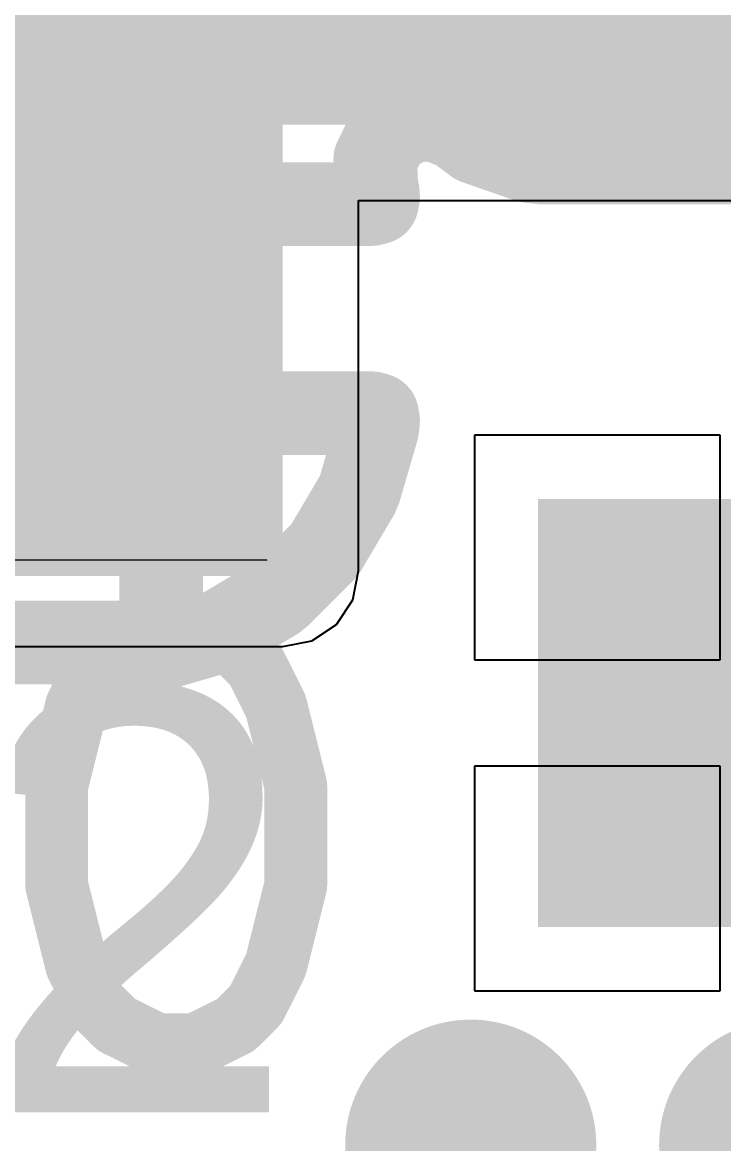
# Model space of a CAD drawing. Header units: inches. Extents: x 0 to 12.4, y -0.6 to 2.2.
# Drawn here: x 0.7955 to 0.8615, y 0.1091 to 0.2146 of the extents above; entities that cross this region are included whole.
import ezdxf

# ---------------------------------------------------------------- set-up
doc = ezdxf.new("R2010")
doc.units = ezdxf.units.IN
doc.header["$MEASUREMENT"] = 0
for name, color, linetype in [('Dimension', 6, 'Continuous'), ('Mechanical 4', 56, 'Continuous'), ('Top Layer', 1, 'Continuous'), ('Top Overlay', 2, 'Continuous'), ('Top Paste', 8, 'Continuous'), ('Top Solder', 216, 'Continuous')]:
    doc.layers.add(name, color=color, linetype=linetype)
doc.styles.add('Arial', font='', dxfattribs={"height": 0.2})
doc.styles.get('Arial').set_extended_font_data('Arial')

# ---------------------------------------------------------------- blocks, each defined once
blk = doc.blocks.new('R___0402_19')
at = {"layer": 'Top Layer'}
for points in [[(-0.0275, -0.0125), (-0.0275, 0.0125), (-0.0095, 0.0125), (-0.0095, -0.0125)], [(0.0095, -0.0125), (0.0095, 0.0125), (0.0275, 0.0125), (0.0275, -0.0125)]]:
    blk.add_hatch(color=1, dxfattribs=at).paths.add_polyline_path(points)
at = {"layer": 'Top Paste'}
for points in [[(-0.0275, -0.0125), (-0.0275, 0.0125), (-0.0095, 0.0125), (-0.0095, -0.0125)], [(0.0095, -0.0125), (0.0095, 0.0125), (0.0275, 0.0125), (0.0275, -0.0125)]]:
    blk.add_hatch(color=8, dxfattribs=at).paths.add_polyline_path(points)
at = {"layer": 'Top Solder'}
for points in [[(-0.02967, -0.01467), (-0.02967, 0.01467), (-0.00733, 0.01467), (-0.00733, -0.01467)], [(0.00733, -0.01467), (0.00733, 0.01467), (0.02967, 0.01467), (0.02967, -0.01467)]]:
    blk.add_hatch(color=216, dxfattribs=at).paths.add_polyline_path(points)
at = {"layer": 'Top Overlay'}
for points in [[(-0.031, -0.016, 0.005, 0.005, 0), (-0.031, 0.016, 0.005, 0.005, 0)], [(-0.031, 0.016, 0.005, 0.005, 0), (0.031, 0.016, 0.005, 0.005, 0)], [(0.031, -0.016, 0.005, 0.005, 0), (0.031, 0.016, 0.005, 0.005, 0)], [(-0.031, -0.016, 0.005, 0.005, 0), (0.031, -0.016, 0.005, 0.005, 0)], [(-0.032, -0.017, 0.000127, 0.000127, 0), (0.032, -0.017, 0.000127, 0.000127, 0)]]:
    blk.add_lwpolyline(points, format="xyseb", dxfattribs=at)
for points in [[(-0.03225, 0.016, 0.0025, 0.0025, 1), (-0.02975, 0.016, 0.0025, 0.0025, 1)], [(-0.03225, 0.016, 0.0025, 0.0025, 1), (-0.02975, 0.016, 0.0025, 0.0025, 1)], [(0.02975, 0.016, 0.0025, 0.0025, 1), (0.03225, 0.016, 0.0025, 0.0025, 1)], [(0.02975, 0.016, 0.0025, 0.0025, 1), (0.03225, 0.016, 0.0025, 0.0025, 1)], [(-0.03225, -0.016, 0.0025, 0.0025, 1), (-0.02975, -0.016, 0.0025, 0.0025, 1)], [(-0.03225, -0.016, 0.0025, 0.0025, 1), (-0.02975, -0.016, 0.0025, 0.0025, 1)], [(0.02975, -0.016, 0.0025, 0.0025, 1), (0.03225, -0.016, 0.0025, 0.0025, 1)], [(0.02975, -0.016, 0.0025, 0.0025, 1), (0.03225, -0.016, 0.0025, 0.0025, 1)], [(-0.03203, -0.017, 0.0000635, 0.0000635, 1), (-0.03197, -0.017, 0.0000635, 0.0000635, 1)], [(0.03197, -0.017, 0.0000635, 0.0000635, 1), (0.03203, -0.017, 0.0000635, 0.0000635, 1)]]:
    blk.add_lwpolyline(points, format="xyseb", close=True, dxfattribs=at)
blk = doc.blocks.new('R___0402_20')
at = {"layer": 'Top Layer'}
for points in [[(-0.0275, -0.0125), (-0.0275, 0.0125), (-0.0095, 0.0125), (-0.0095, -0.0125)], [(0.0095, -0.0125), (0.0095, 0.0125), (0.0275, 0.0125), (0.0275, -0.0125)]]:
    blk.add_hatch(color=1, dxfattribs=at).paths.add_polyline_path(points)
at = {"layer": 'Top Paste'}
for points in [[(-0.0275, -0.0125), (-0.0275, 0.0125), (-0.0095, 0.0125), (-0.0095, -0.0125)], [(0.0095, -0.0125), (0.0095, 0.0125), (0.0275, 0.0125), (0.0275, -0.0125)]]:
    blk.add_hatch(color=8, dxfattribs=at).paths.add_polyline_path(points)
at = {"layer": 'Top Solder'}
for points in [[(-0.02967, -0.01467), (-0.02967, 0.01467), (-0.00733, 0.01467), (-0.00733, -0.01467)], [(0.00733, -0.01467), (0.00733, 0.01467), (0.02967, 0.01467), (0.02967, -0.01467)]]:
    blk.add_hatch(color=216, dxfattribs=at).paths.add_polyline_path(points)
at = {"layer": 'Top Overlay'}
for points in [[(-0.031, 0.016, 0.005, 0.005, 0), (-0.031, -0.016, 0.005, 0.005, 0)], [(0.031, 0.016, 0.005, 0.005, 0), (-0.031, 0.016, 0.005, 0.005, 0)], [(0.031, 0.016, 0.005, 0.005, 0), (0.031, -0.016, 0.005, 0.005, 0)], [(0.031, -0.016, 0.005, 0.005, 0), (-0.031, -0.016, 0.005, 0.005, 0)], [(0.032, -0.017, 0.000127, 0.000127, 0), (-0.032, -0.017, 0.000127, 0.000127, 0)]]:
    blk.add_lwpolyline(points, format="xyseb", dxfattribs=at)
for points in [[(-0.03225, 0.016, 0.0025, 0.0025, 1), (-0.02975, 0.016, 0.0025, 0.0025, 1)], [(-0.03225, 0.016, 0.0025, 0.0025, 1), (-0.02975, 0.016, 0.0025, 0.0025, 1)], [(0.02975, 0.016, 0.0025, 0.0025, 1), (0.03225, 0.016, 0.0025, 0.0025, 1)], [(0.02975, 0.016, 0.0025, 0.0025, 1), (0.03225, 0.016, 0.0025, 0.0025, 1)], [(-0.03225, -0.016, 0.0025, 0.0025, 1), (-0.02975, -0.016, 0.0025, 0.0025, 1)], [(-0.03225, -0.016, 0.0025, 0.0025, 1), (-0.02975, -0.016, 0.0025, 0.0025, 1)], [(0.02975, -0.016, 0.0025, 0.0025, 1), (0.03225, -0.016, 0.0025, 0.0025, 1)], [(0.02975, -0.016, 0.0025, 0.0025, 1), (0.03225, -0.016, 0.0025, 0.0025, 1)], [(-0.03203, -0.017, 0.0000635, 0.0000635, 1), (-0.03197, -0.017, 0.0000635, 0.0000635, 1)], [(0.03197, -0.017, 0.0000635, 0.0000635, 1), (0.03203, -0.017, 0.0000635, 0.0000635, 1)]]:
    blk.add_lwpolyline(points, format="xyseb", close=True, dxfattribs=at)
blk = doc.blocks.new('SOT_23_3L__27')
at = {"layer": 'Top Layer'}
for points in [[(-0.05354, -0.02126), (-0.02126, -0.02126), (-0.02126, -0.05748), (-0.05354, -0.05748)], [(0.02126, -0.02126), (0.05354, -0.02126), (0.05354, -0.05748), (0.02126, -0.05748)]]:
    blk.add_hatch(color=1, dxfattribs=at).paths.add_polyline_path(points)
at = {"layer": 'Top Paste'}
for points in [[(-0.05354, -0.02126), (-0.02126, -0.02126), (-0.02126, -0.05748), (-0.05354, -0.05748)], [(0.02126, -0.02126), (0.05354, -0.02126), (0.05354, -0.05748), (0.02126, -0.05748)]]:
    blk.add_hatch(color=8, dxfattribs=at).paths.add_polyline_path(points)
at = {"layer": 'Top Solder'}
for points in [[(-0.05754, -0.01726), (-0.01726, -0.01726), (-0.01726, -0.06148), (-0.05754, -0.06148)], [(0.01726, -0.01726), (0.05754, -0.01726), (0.05754, -0.06148), (0.01726, -0.06148)]]:
    blk.add_hatch(color=216, dxfattribs=at).paths.add_polyline_path(points)

msp = doc.modelspace()

# ---------------------------------------------------------------- hatches: boundary and pattern name
at = {"layer": 'Dimension'}
h = msp.add_hatch(color=6, dxfattribs=at)
edge = h.paths.add_edge_path()
edge.add_arc((0.83769, 0.10893), 0.01181, 0, 360)
h = msp.add_hatch(color=6, dxfattribs=at)
edge = h.paths.add_edge_path()
edge.add_arc((0.86722, 0.10893), 0.01181, 0, 360)
at = {"layer": 'Top Layer'}
for points in [[(0.793, 0.163), (0.82, 0.163), (0.82, 0.241), (0.793, 0.241)], [(0.793, 0.205), (0.885, 0.205), (0.885, 0.241), (0.793, 0.241)]]:
    msp.add_hatch(color=1, dxfattribs=at).paths.add_polyline_path(points)

# ---------------------------------------------------------------- linework, layer by layer
at = {"layer": 'Dimension'}
for points in [[(0.82978, 0.2039, 0.00787, 0.00787, 0), (0.83176, 0.20528, 0.00787, 0.00787, 0)], [(0.83176, 0.20528, 0.00787, 0.00787, 0), (0.83415, 0.20554, 0.00787, 0.00787, 0)], [(0.83415, 0.20554, 0.00787, 0.00787, 0), (0.83638, 0.20464, 0.00787, 0.00787, 0)], [(0.83638, 0.20464, 0.00787, 0.00787, 0), (0.83817, 0.20331, 0.00787, 0.00787, 0)], [(0.82871, 0.20175, 0.00787, 0.00787, 0), (0.82978, 0.2039, 0.00787, 0.00787, 0)], [(0.83817, 0.20331, 0.00787, 0.00787, 0), (0.83851, 0.20319, 0.00787, 0.00787, 0)], [(0.83851, 0.20319, 0.00787, 0.00787, 0), (0.84253, 0.20179, 0.00787, 0.00787, 0)], [(0.82871, 0.20175, 0.00787, 0.00787, 0), (0.82879, 0.19934, 0.00787, 0.00787, 0)], [(0.84253, 0.20179, 0.00787, 0.00787, 0), (0.84321, 0.20155, 0.00787, 0.00787, 0)], [(0.84321, 0.20155, 0.00787, 0.00787, 0), (0.84441, 0.20143, 0.00787, 0.00787, 0)], [(0.84441, 0.20143, 0.00787, 0.00787, 0), (0.89483, 0.20143, 0.00787, 0.00787, 0)], [(0.82879, 0.19934, 0.00787, 0.00787, 0), (0.82885, 0.19914, 0.00787, 0.00787, 0)], [(0.82885, 0.19914, 0.00787, 0.00787, 0), (0.82894, 0.19865, 0.00787, 0.00787, 0)], [(0.82887, 0.19766, 0.00787, 0.00787, 0), (0.82897, 0.19819, 0.00787, 0.00787, 0)], [(0.82894, 0.19865, 0.00787, 0.00787, 0), (0.82897, 0.19819, 0.00787, 0.00787, 0)], [(0.79131, 0.19686, 0.00787, 0.00787, 0), (0.79375, 0.19752, 0.00787, 0.00787, 0)], [(0.79375, 0.19752, 0.00787, 0.00787, 0), (0.82835, 0.19752, 0.00787, 0.00787, 0)], [(0.82835, 0.19752, 0.00787, 0.00787, 0), (0.82887, 0.19766, 0.00787, 0.00787, 0)], [(0.80856, 0.17719, 0.00787, 0.00787, 0), (0.80869, 0.1777, 0.00787, 0.00787, 0)], [(0.80869, 0.1777, 0.00787, 0.00787, 0), (0.8092, 0.17783, 0.00787, 0.00787, 0)], [(0.8092, 0.17783, 0.00787, 0.00787, 0), (0.82835, 0.17783, 0.00787, 0.00787, 0)], [(0.82835, 0.17783, 0.00787, 0.00787, 0), (0.82887, 0.17769, 0.00787, 0.00787, 0)], [(0.82887, 0.17769, 0.00787, 0.00787, 0), (0.82897, 0.17716, 0.00787, 0.00787, 0)], [(0.80856, 0.15624, 0.00787, 0.00787, 0), (0.80856, 0.17719, 0.00787, 0.00787, 0)], [(0.82885, 0.17621, 0.00787, 0.00787, 0), (0.82894, 0.1767, 0.00787, 0.00787, 0)], [(0.82894, 0.1767, 0.00787, 0.00787, 0), (0.82897, 0.17716, 0.00787, 0.00787, 0)], [(0.82724, 0.17068, 0.00787, 0.00787, 0), (0.82885, 0.17621, 0.00787, 0.00787, 0)], [(0.827, 0.17012, 0.00787, 0.00787, 0), (0.82724, 0.17068, 0.00787, 0.00787, 0)], [(0.8241, 0.16521, 0.00787, 0.00787, 0), (0.827, 0.17012, 0.00787, 0.00787, 0)], [(0.82372, 0.16473, 0.00787, 0.00787, 0), (0.8241, 0.16521, 0.00787, 0.00787, 0)], [(0.81969, 0.1607, 0.00787, 0.00787, 0), (0.82372, 0.16473, 0.00787, 0.00787, 0)], [(0.8143, 0.15742, 0.00787, 0.00787, 0), (0.81921, 0.16032, 0.00787, 0.00787, 0)], [(0.81921, 0.16032, 0.00787, 0.00787, 0), (0.81969, 0.1607, 0.00787, 0.00787, 0)], [(0.8091, 0.15583, 0.00787, 0.00787, 0), (0.81374, 0.15718, 0.00787, 0.00787, 0)], [(0.81374, 0.15718, 0.00787, 0.00787, 0), (0.8143, 0.15742, 0.00787, 0.00787, 0)], [(0.78887, 0.15624, 0.00787, 0.00787, 0), (0.80856, 0.15624, 0.00787, 0.00787, 0)], [(0.78887, 0.15624, 0.00787, 0.00787, 0), (0.80856, 0.15624, 0.00787, 0.00787, 0)], [(0.80856, 0.15624, 0.00787, 0.00787, 0), (0.80866, 0.15581, 0.00787, 0.00787, 0)], [(0.80866, 0.15581, 0.00787, 0.00787, 0), (0.8091, 0.15583, 0.00787, 0.00787, 0)]]:
    msp.add_lwpolyline(points, format="xyseb", dxfattribs=at)
for points in [[(0.82979, 0.20528, 0.00394, 0.00394, 1), (0.83373, 0.20528, 0.00394, 0.00394, 1)], [(0.82979, 0.20528, 0.00394, 0.00394, 1), (0.83373, 0.20528, 0.00394, 0.00394, 1)], [(0.83218, 0.20554, 0.00394, 0.00394, 1), (0.83612, 0.20554, 0.00394, 0.00394, 1)], [(0.83218, 0.20554, 0.00394, 0.00394, 1), (0.83612, 0.20554, 0.00394, 0.00394, 1)], [(0.83441, 0.20464, 0.00394, 0.00394, 1), (0.83834, 0.20464, 0.00394, 0.00394, 1)], [(0.83441, 0.20464, 0.00394, 0.00394, 1), (0.83834, 0.20464, 0.00394, 0.00394, 1)], [(0.82782, 0.2039, 0.00394, 0.00394, 1), (0.83175, 0.2039, 0.00394, 0.00394, 1)], [(0.82782, 0.2039, 0.00394, 0.00394, 1), (0.83175, 0.2039, 0.00394, 0.00394, 1)], [(0.8362, 0.20331, 0.00394, 0.00394, 1), (0.84014, 0.20331, 0.00394, 0.00394, 1)], [(0.8362, 0.20331, 0.00394, 0.00394, 1), (0.84014, 0.20331, 0.00394, 0.00394, 1)], [(0.83654, 0.20319, 0.00394, 0.00394, 1), (0.84048, 0.20319, 0.00394, 0.00394, 1)], [(0.83654, 0.20319, 0.00394, 0.00394, 1), (0.84048, 0.20319, 0.00394, 0.00394, 1)], [(0.82674, 0.20175, 0.00394, 0.00394, 1), (0.83068, 0.20175, 0.00394, 0.00394, 1)], [(0.82674, 0.20175, 0.00394, 0.00394, 1), (0.83068, 0.20175, 0.00394, 0.00394, 1)], [(0.84056, 0.20179, 0.00394, 0.00394, 1), (0.8445, 0.20179, 0.00394, 0.00394, 1)], [(0.84056, 0.20179, 0.00394, 0.00394, 1), (0.8445, 0.20179, 0.00394, 0.00394, 1)], [(0.84125, 0.20155, 0.00394, 0.00394, 1), (0.84518, 0.20155, 0.00394, 0.00394, 1)], [(0.84125, 0.20155, 0.00394, 0.00394, 1), (0.84518, 0.20155, 0.00394, 0.00394, 1)], [(0.84244, 0.20143, 0.00394, 0.00394, 1), (0.84638, 0.20143, 0.00394, 0.00394, 1)], [(0.84244, 0.20143, 0.00394, 0.00394, 1), (0.84638, 0.20143, 0.00394, 0.00394, 1)], [(0.82682, 0.19934, 0.00394, 0.00394, 1), (0.83076, 0.19934, 0.00394, 0.00394, 1)], [(0.82682, 0.19934, 0.00394, 0.00394, 1), (0.83076, 0.19934, 0.00394, 0.00394, 1)], [(0.82688, 0.19914, 0.00394, 0.00394, 1), (0.83082, 0.19914, 0.00394, 0.00394, 1)], [(0.82688, 0.19914, 0.00394, 0.00394, 1), (0.83082, 0.19914, 0.00394, 0.00394, 1)], [(0.82697, 0.19865, 0.00394, 0.00394, 1), (0.83091, 0.19865, 0.00394, 0.00394, 1)], [(0.82697, 0.19865, 0.00394, 0.00394, 1), (0.83091, 0.19865, 0.00394, 0.00394, 1)], [(0.82701, 0.19819, 0.00394, 0.00394, 1), (0.83094, 0.19819, 0.00394, 0.00394, 1)], [(0.82701, 0.19819, 0.00394, 0.00394, 1), (0.83094, 0.19819, 0.00394, 0.00394, 1)], [(0.79179, 0.19752, 0.00394, 0.00394, 1), (0.79572, 0.19752, 0.00394, 0.00394, 1)], [(0.79179, 0.19752, 0.00394, 0.00394, 1), (0.79572, 0.19752, 0.00394, 0.00394, 1)], [(0.82638, 0.19752, 0.00394, 0.00394, 1), (0.83032, 0.19752, 0.00394, 0.00394, 1)], [(0.82638, 0.19752, 0.00394, 0.00394, 1), (0.83032, 0.19752, 0.00394, 0.00394, 1)], [(0.8269, 0.19766, 0.00394, 0.00394, 1), (0.83084, 0.19766, 0.00394, 0.00394, 1)], [(0.8269, 0.19766, 0.00394, 0.00394, 1), (0.83084, 0.19766, 0.00394, 0.00394, 1)], [(0.80672, 0.1777, 0.00394, 0.00394, 1), (0.81066, 0.1777, 0.00394, 0.00394, 1)], [(0.80672, 0.1777, 0.00394, 0.00394, 1), (0.81066, 0.1777, 0.00394, 0.00394, 1)], [(0.80723, 0.17783, 0.00394, 0.00394, 1), (0.81117, 0.17783, 0.00394, 0.00394, 1)], [(0.80723, 0.17783, 0.00394, 0.00394, 1), (0.81117, 0.17783, 0.00394, 0.00394, 1)], [(0.82638, 0.17783, 0.00394, 0.00394, 1), (0.83032, 0.17783, 0.00394, 0.00394, 1)], [(0.82638, 0.17783, 0.00394, 0.00394, 1), (0.83032, 0.17783, 0.00394, 0.00394, 1)], [(0.8269, 0.17769, 0.00394, 0.00394, 1), (0.83084, 0.17769, 0.00394, 0.00394, 1)], [(0.8269, 0.17769, 0.00394, 0.00394, 1), (0.83084, 0.17769, 0.00394, 0.00394, 1)], [(0.80659, 0.17719, 0.00394, 0.00394, 1), (0.81053, 0.17719, 0.00394, 0.00394, 1)], [(0.80659, 0.17719, 0.00394, 0.00394, 1), (0.81053, 0.17719, 0.00394, 0.00394, 1)], [(0.82697, 0.1767, 0.00394, 0.00394, 1), (0.83091, 0.1767, 0.00394, 0.00394, 1)], [(0.82697, 0.1767, 0.00394, 0.00394, 1), (0.83091, 0.1767, 0.00394, 0.00394, 1)], [(0.82701, 0.17716, 0.00394, 0.00394, 1), (0.83094, 0.17716, 0.00394, 0.00394, 1)], [(0.82701, 0.17716, 0.00394, 0.00394, 1), (0.83094, 0.17716, 0.00394, 0.00394, 1)], [(0.82688, 0.17621, 0.00394, 0.00394, 1), (0.83082, 0.17621, 0.00394, 0.00394, 1)], [(0.82688, 0.17621, 0.00394, 0.00394, 1), (0.83082, 0.17621, 0.00394, 0.00394, 1)], [(0.82527, 0.17068, 0.00394, 0.00394, 1), (0.82921, 0.17068, 0.00394, 0.00394, 1)], [(0.82527, 0.17068, 0.00394, 0.00394, 1), (0.82921, 0.17068, 0.00394, 0.00394, 1)], [(0.82503, 0.17012, 0.00394, 0.00394, 1), (0.82897, 0.17012, 0.00394, 0.00394, 1)], [(0.82503, 0.17012, 0.00394, 0.00394, 1), (0.82897, 0.17012, 0.00394, 0.00394, 1)], [(0.82213, 0.16521, 0.00394, 0.00394, 1), (0.82607, 0.16521, 0.00394, 0.00394, 1)], [(0.82213, 0.16521, 0.00394, 0.00394, 1), (0.82607, 0.16521, 0.00394, 0.00394, 1)], [(0.82175, 0.16473, 0.00394, 0.00394, 1), (0.82569, 0.16473, 0.00394, 0.00394, 1)], [(0.82175, 0.16473, 0.00394, 0.00394, 1), (0.82569, 0.16473, 0.00394, 0.00394, 1)], [(0.81724, 0.16032, 0.00394, 0.00394, 1), (0.82118, 0.16032, 0.00394, 0.00394, 1)], [(0.81724, 0.16032, 0.00394, 0.00394, 1), (0.82118, 0.16032, 0.00394, 0.00394, 1)], [(0.81772, 0.1607, 0.00394, 0.00394, 1), (0.82166, 0.1607, 0.00394, 0.00394, 1)], [(0.81772, 0.1607, 0.00394, 0.00394, 1), (0.82166, 0.1607, 0.00394, 0.00394, 1)], [(0.81177, 0.15718, 0.00394, 0.00394, 1), (0.81571, 0.15718, 0.00394, 0.00394, 1)], [(0.81177, 0.15718, 0.00394, 0.00394, 1), (0.81571, 0.15718, 0.00394, 0.00394, 1)], [(0.81233, 0.15742, 0.00394, 0.00394, 1), (0.81627, 0.15742, 0.00394, 0.00394, 1)], [(0.81233, 0.15742, 0.00394, 0.00394, 1), (0.81627, 0.15742, 0.00394, 0.00394, 1)], [(0.80659, 0.15624, 0.00394, 0.00394, 1), (0.81053, 0.15624, 0.00394, 0.00394, 1)], [(0.80659, 0.15624, 0.00394, 0.00394, 1), (0.81053, 0.15624, 0.00394, 0.00394, 1)], [(0.80659, 0.15624, 0.00394, 0.00394, 1), (0.81053, 0.15624, 0.00394, 0.00394, 1)], [(0.80659, 0.15624, 0.00394, 0.00394, 1), (0.81053, 0.15624, 0.00394, 0.00394, 1)], [(0.80669, 0.15581, 0.00394, 0.00394, 1), (0.81063, 0.15581, 0.00394, 0.00394, 1)], [(0.80669, 0.15581, 0.00394, 0.00394, 1), (0.81063, 0.15581, 0.00394, 0.00394, 1)], [(0.80713, 0.15583, 0.00394, 0.00394, 1), (0.81107, 0.15583, 0.00394, 0.00394, 1)], [(0.80713, 0.15583, 0.00394, 0.00394, 1), (0.81107, 0.15583, 0.00394, 0.00394, 1)]]:
    msp.add_lwpolyline(points, format="xyseb", close=True, dxfattribs=at)
at = {"layer": 'Mechanical 4'}
for points in [[(0.80436, 0.15588, 0.00591, 0.00591, 0), (0.80811, 0.15776, 0.00591, 0.00591, 0)], [(0.80811, 0.15776, 0.00591, 0.00591, 0), (0.81186, 0.15776, 0.00591, 0.00591, 0)], [(0.81186, 0.15776, 0.00591, 0.00591, 0), (0.81561, 0.15588, 0.00591, 0.00591, 0)], [(0.80248, 0.15401, 0.00591, 0.00591, 0), (0.80436, 0.15588, 0.00591, 0.00591, 0)], [(0.81561, 0.15588, 0.00591, 0.00591, 0), (0.81748, 0.15401, 0.00591, 0.00591, 0)], [(0.80061, 0.15026, 0.00591, 0.00591, 0), (0.80248, 0.15401, 0.00591, 0.00591, 0)], [(0.81748, 0.15401, 0.00591, 0.00591, 0), (0.81936, 0.15026, 0.00591, 0.00591, 0)], [(0.79874, 0.14276, 0.00591, 0.00591, 0), (0.80061, 0.15026, 0.00591, 0.00591, 0)], [(0.81936, 0.15026, 0.00591, 0.00591, 0), (0.82123, 0.14276, 0.00591, 0.00591, 0)], [(0.79874, 0.13338, 0.00591, 0.00591, 0), (0.79874, 0.14276, 0.00591, 0.00591, 0)], [(0.82123, 0.13338, 0.00591, 0.00591, 0), (0.82123, 0.14276, 0.00591, 0.00591, 0)], [(0.79874, 0.13338, 0.00591, 0.00591, 0), (0.80061, 0.12589, 0.00591, 0.00591, 0)], [(0.81936, 0.12589, 0.00591, 0.00591, 0), (0.82123, 0.13338, 0.00591, 0.00591, 0)], [(0.80061, 0.12589, 0.00591, 0.00591, 0), (0.80248, 0.12214, 0.00591, 0.00591, 0)], [(0.81748, 0.12214, 0.00591, 0.00591, 0), (0.81936, 0.12589, 0.00591, 0.00591, 0)], [(0.80248, 0.12214, 0.00591, 0.00591, 0), (0.80436, 0.12026, 0.00591, 0.00591, 0)], [(0.81561, 0.12026, 0.00591, 0.00591, 0), (0.81748, 0.12214, 0.00591, 0.00591, 0)], [(0.80436, 0.12026, 0.00591, 0.00591, 0), (0.80811, 0.11839, 0.00591, 0.00591, 0)], [(0.81186, 0.11839, 0.00591, 0.00591, 0), (0.81561, 0.12026, 0.00591, 0.00591, 0)], [(0.80811, 0.11839, 0.00591, 0.00591, 0), (0.81186, 0.11839, 0.00591, 0.00591, 0)]]:
    msp.add_lwpolyline(points, format="xyseb", dxfattribs=at)
for points in [[(0.80663, 0.15776, 0.00295, 0.00295, 1), (0.80959, 0.15776, 0.00295, 0.00295, 1)], [(0.80663, 0.15776, 0.00295, 0.00295, 1), (0.80959, 0.15776, 0.00295, 0.00295, 1)], [(0.81038, 0.15776, 0.00295, 0.00295, 1), (0.81334, 0.15776, 0.00295, 0.00295, 1)], [(0.81038, 0.15776, 0.00295, 0.00295, 1), (0.81334, 0.15776, 0.00295, 0.00295, 1)], [(0.80288, 0.15588, 0.00295, 0.00295, 1), (0.80584, 0.15588, 0.00295, 0.00295, 1)], [(0.80288, 0.15588, 0.00295, 0.00295, 1), (0.80584, 0.15588, 0.00295, 0.00295, 1)], [(0.81413, 0.15588, 0.00295, 0.00295, 1), (0.81708, 0.15588, 0.00295, 0.00295, 1)], [(0.81413, 0.15588, 0.00295, 0.00295, 1), (0.81708, 0.15588, 0.00295, 0.00295, 1)], [(0.80101, 0.15401, 0.00295, 0.00295, 1), (0.80396, 0.15401, 0.00295, 0.00295, 1)], [(0.80101, 0.15401, 0.00295, 0.00295, 1), (0.80396, 0.15401, 0.00295, 0.00295, 1)], [(0.81601, 0.15401, 0.00295, 0.00295, 1), (0.81896, 0.15401, 0.00295, 0.00295, 1)], [(0.81601, 0.15401, 0.00295, 0.00295, 1), (0.81896, 0.15401, 0.00295, 0.00295, 1)], [(0.79913, 0.15026, 0.00295, 0.00295, 1), (0.80209, 0.15026, 0.00295, 0.00295, 1)], [(0.79913, 0.15026, 0.00295, 0.00295, 1), (0.80209, 0.15026, 0.00295, 0.00295, 1)], [(0.81788, 0.15026, 0.00295, 0.00295, 1), (0.82083, 0.15026, 0.00295, 0.00295, 1)], [(0.81788, 0.15026, 0.00295, 0.00295, 1), (0.82083, 0.15026, 0.00295, 0.00295, 1)], [(0.79726, 0.14276, 0.00295, 0.00295, 1), (0.80021, 0.14276, 0.00295, 0.00295, 1)], [(0.79726, 0.14276, 0.00295, 0.00295, 1), (0.80021, 0.14276, 0.00295, 0.00295, 1)], [(0.81976, 0.14276, 0.00295, 0.00295, 1), (0.82271, 0.14276, 0.00295, 0.00295, 1)], [(0.81976, 0.14276, 0.00295, 0.00295, 1), (0.82271, 0.14276, 0.00295, 0.00295, 1)], [(0.79726, 0.13338, 0.00295, 0.00295, 1), (0.80021, 0.13338, 0.00295, 0.00295, 1)], [(0.79726, 0.13338, 0.00295, 0.00295, 1), (0.80021, 0.13338, 0.00295, 0.00295, 1)], [(0.81976, 0.13338, 0.00295, 0.00295, 1), (0.82271, 0.13338, 0.00295, 0.00295, 1)], [(0.81976, 0.13338, 0.00295, 0.00295, 1), (0.82271, 0.13338, 0.00295, 0.00295, 1)], [(0.79913, 0.12589, 0.00295, 0.00295, 1), (0.80209, 0.12589, 0.00295, 0.00295, 1)], [(0.79913, 0.12589, 0.00295, 0.00295, 1), (0.80209, 0.12589, 0.00295, 0.00295, 1)], [(0.81788, 0.12589, 0.00295, 0.00295, 1), (0.82083, 0.12589, 0.00295, 0.00295, 1)], [(0.81788, 0.12589, 0.00295, 0.00295, 1), (0.82083, 0.12589, 0.00295, 0.00295, 1)], [(0.80101, 0.12214, 0.00295, 0.00295, 1), (0.80396, 0.12214, 0.00295, 0.00295, 1)], [(0.80101, 0.12214, 0.00295, 0.00295, 1), (0.80396, 0.12214, 0.00295, 0.00295, 1)], [(0.81601, 0.12214, 0.00295, 0.00295, 1), (0.81896, 0.12214, 0.00295, 0.00295, 1)], [(0.81601, 0.12214, 0.00295, 0.00295, 1), (0.81896, 0.12214, 0.00295, 0.00295, 1)], [(0.80288, 0.12026, 0.00295, 0.00295, 1), (0.80584, 0.12026, 0.00295, 0.00295, 1)], [(0.80288, 0.12026, 0.00295, 0.00295, 1), (0.80584, 0.12026, 0.00295, 0.00295, 1)], [(0.81413, 0.12026, 0.00295, 0.00295, 1), (0.81708, 0.12026, 0.00295, 0.00295, 1)], [(0.81413, 0.12026, 0.00295, 0.00295, 1), (0.81708, 0.12026, 0.00295, 0.00295, 1)], [(0.80663, 0.11839, 0.00295, 0.00295, 1), (0.80959, 0.11839, 0.00295, 0.00295, 1)], [(0.80663, 0.11839, 0.00295, 0.00295, 1), (0.80959, 0.11839, 0.00295, 0.00295, 1)], [(0.81038, 0.11839, 0.00295, 0.00295, 1), (0.81334, 0.11839, 0.00295, 0.00295, 1)], [(0.81038, 0.11839, 0.00295, 0.00295, 1), (0.81334, 0.11839, 0.00295, 0.00295, 1)]]:
    msp.add_lwpolyline(points, format="xyseb", close=True, dxfattribs=at)
at = {"layer": 'Top Layer'}
for p, q in [((0.82714, 0.163), (0.82714, 0.19786)), ((0.82714, 0.19786), (0.885, 0.19786)), ((0.86114, 0.17575), (0.83803, 0.17575)), ((0.83803, 0.17575), (0.83803, 0.15461)), ((0.86114, 0.15461), (0.86114, 0.17575)), ((0.82659, 0.16027), (0.82714, 0.163)), ((0.82505, 0.15795), (0.82659, 0.16027)), ((0.82273, 0.15641), (0.82505, 0.15795)), ((0.82, 0.15586), (0.82273, 0.15641)), ((0.793, 0.15586), (0.82, 0.15586)), ((0.83803, 0.15461), (0.86114, 0.15461)), ((0.86114, 0.14461), (0.83803, 0.14461)), ((0.83803, 0.14461), (0.83803, 0.12346)), ((0.86114, 0.12346), (0.86114, 0.14461)), ((0.83803, 0.12346), (0.86114, 0.12346))]:
    msp.add_line(p, q, dxfattribs=at)

# ---------------------------------------------------------------- block references
for name, p, rotation in [('SOT_23_3L__27', (0.90551, 0.18701), 270), ('R___0402_20', (0.786, 0.221), 180)]:
    msp.add_blockref(name, p, dxfattribs=dict(rotation=rotation))
msp.add_blockref('R___0402_19', (0.7865, 0.181))

# ---------------------------------------------------------------- texts
at = {"layer": 'Top Overlay', "style": 'Arial'}
msp.add_text('R12', height=0.04, dxfattribs=at).set_placement((0.71902, 0.11201))

doc.saveas('drawing.dxf')
